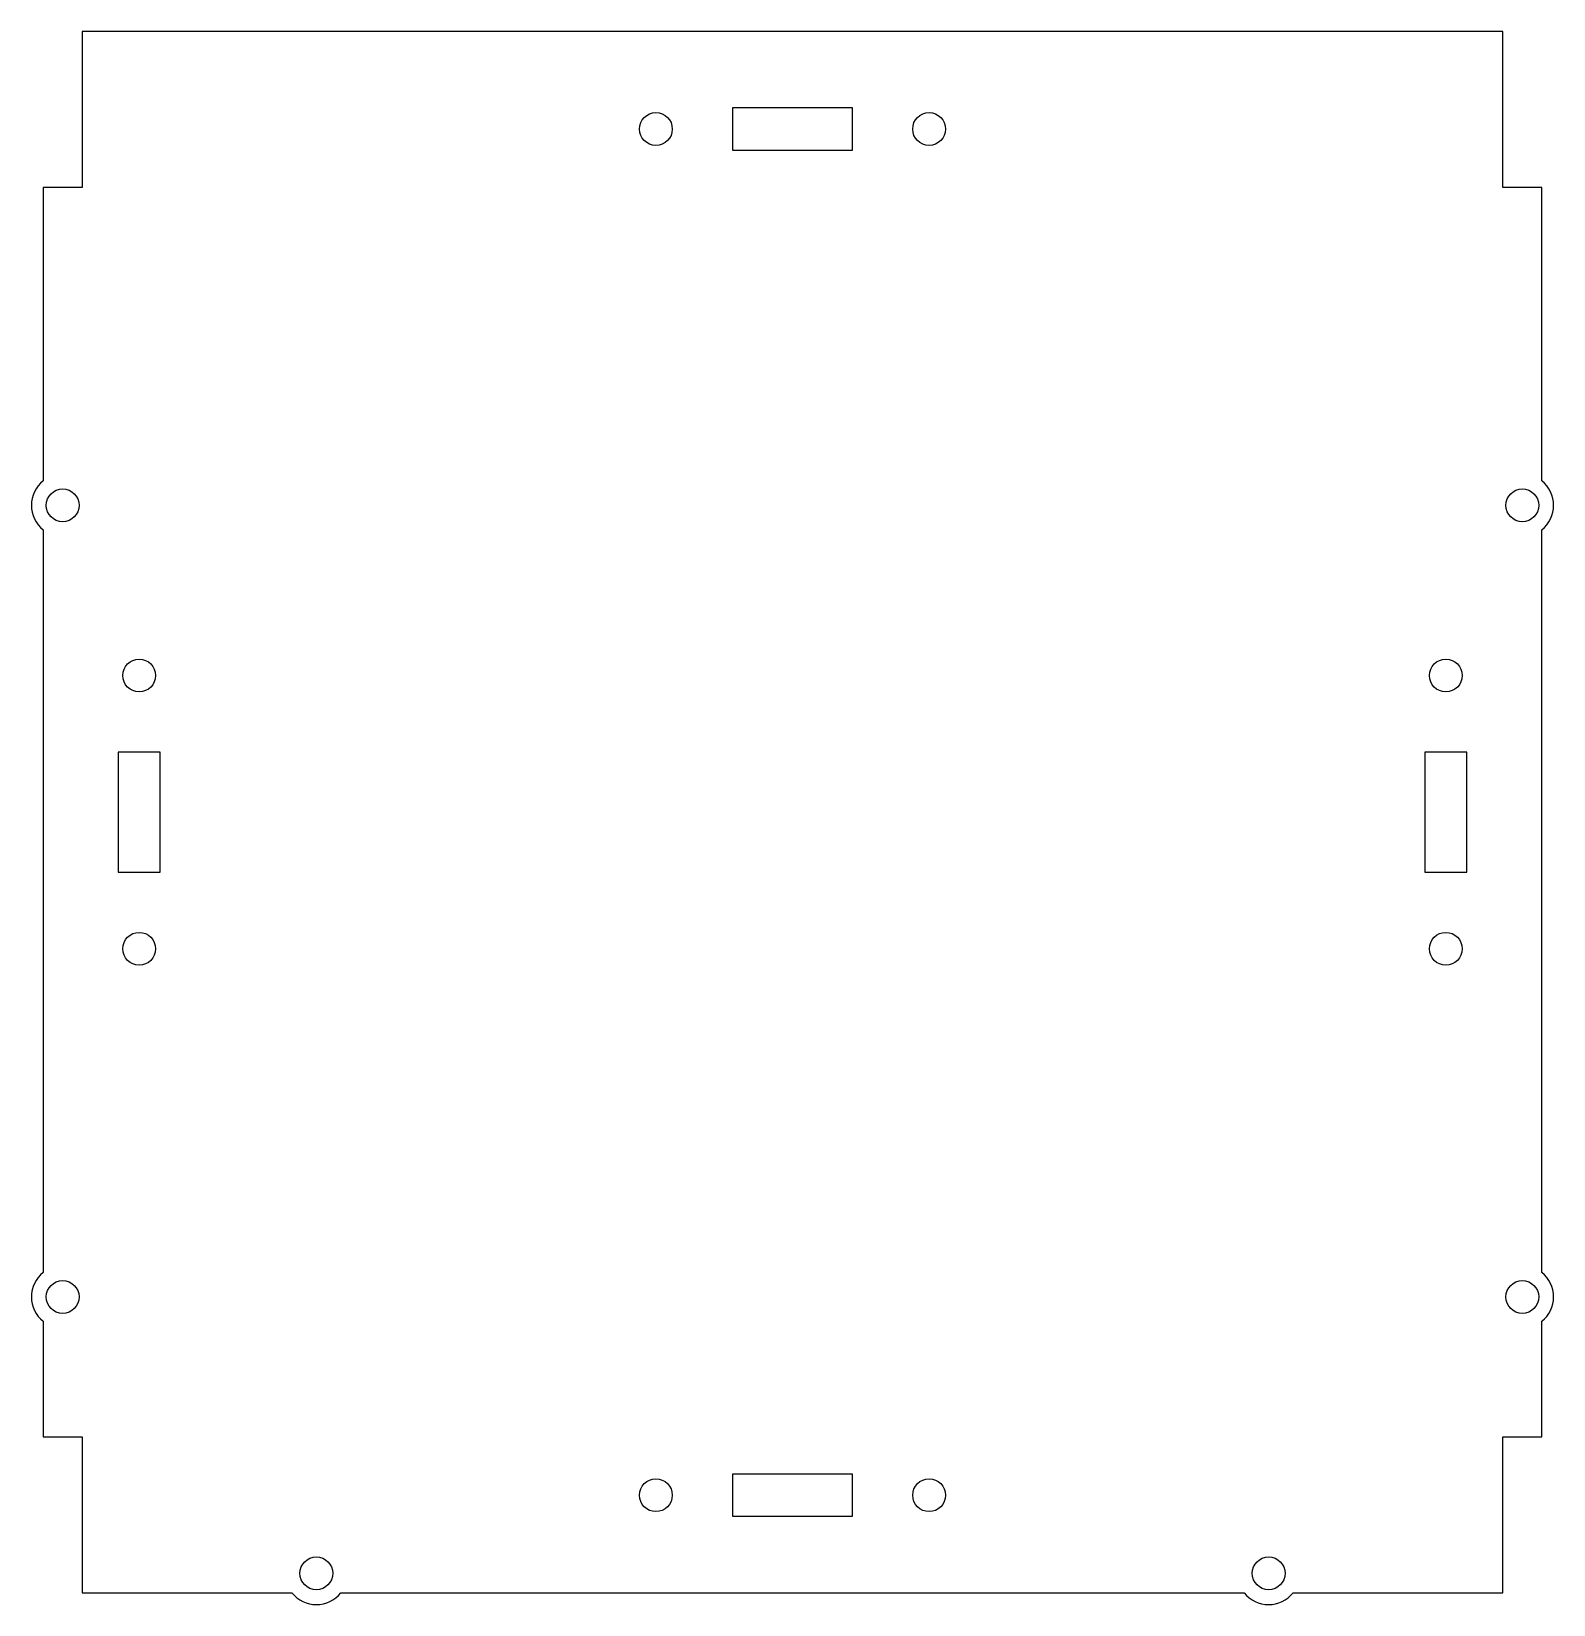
# Model space of a CAD drawing. Header units: millimetres. Extents: x -188 to 7, y -1 to 200.
import ezdxf

# ---------------------------------------------------------------- set-up
doc = ezdxf.new("R2010")
doc.units = ezdxf.units.MM

msp = doc.modelspace()

# ---------------------------------------------------------------- linework, layer by layer
at = {"color": 7, "linetype": 'Continuous', "lineweight": 25}
for p, q in [((0, 200), (-182, 200)), ((-182, 200), (-182, 180)), ((0, 180), (0, 200)), ((-98.7, 190.2), (-98.7, 184.8)), ((-83.3, 190.2), (-98.7, 190.2)), ((-83.3, 184.8), (-83.3, 190.2)), ((-98.7, 184.8), (-83.3, 184.8)), ((-182, 180), (-187, 180)), ((-187, 180), (-187, 142.42)), ((5, 180), (0, 180)), ((5, 142.42), (5, 180)), ((-187, 136.18), (-187, 41.02)), ((5, 41.02), (5, 136.18)), ((-177.4, 107.7), (-177.4, 92.3)), ((-172, 107.7), (-177.4, 107.7)), ((-172, 92.3), (-172, 107.7)), ((-10, 107.7), (-10, 92.3)), ((-4.6, 107.7), (-10, 107.7)), ((-4.6, 92.3), (-4.6, 107.7)), ((-177.4, 92.3), (-172, 92.3)), ((-10, 92.3), (-4.6, 92.3)), ((-187, 34.78), (-187, 20)), ((5, 20), (5, 34.78)), ((-187, 20), (-182, 20)), ((-182, 20), (-182, 0)), ((0, 0), (0, 20)), ((0, 20), (5, 20)), ((-98.7, 15.2), (-98.7, 9.8)), ((-83.3, 15.2), (-98.7, 15.2)), ((-83.3, 9.8), (-83.3, 15.2)), ((-98.7, 9.8), (-83.3, 9.8)), ((-182, 0), (-155.12, 0)), ((-148.88, 0), (-33.12, 0)), ((-26.88, 0), (0, 0))]:
    msp.add_line(p, q, dxfattribs=at)
for centre in [(-108.5, 187.5), (-73.5, 187.5), (-184.5, 139.3), (2.5, 139.3), (-174.7, 117.5), (-7.3, 117.5), (-174.7, 82.5), (-7.3, 82.5), (-184.5, 37.9), (2.5, 37.9), (-108.5, 12.5), (-73.5, 12.5), (-152, 2.5), (-30, 2.5)]:
    msp.add_circle(centre, 2.1, dxfattribs=at)
for centre, start, end in [((-184.5, 139.3), 128.6822, 231.3178), ((2.5, 139.3), 308.6822, 51.3178), ((-184.5, 37.9), 128.6822, 231.3178), ((2.5, 37.9), 308.6822, 51.3178), ((-152, 2.5), 218.6822, 321.3178), ((-30, 2.5), 218.6822, 321.3178)]:
    msp.add_arc(centre, 4, start, end, dxfattribs=at)

doc.saveas('drawing.dxf')
